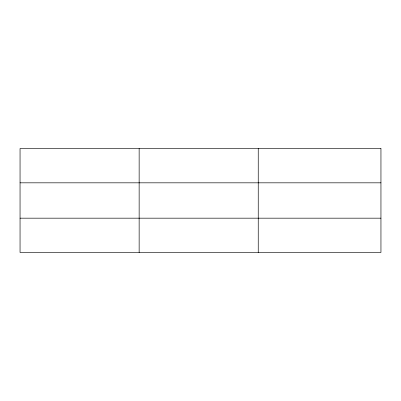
<?xml version="1.0" encoding="UTF-8"?>
<svg xmlns="http://www.w3.org/2000/svg" width="401" height="401" viewBox="0 0 401 401"><rect width="100%" height="100%" fill="white"/><g stroke="black" fill="none" stroke-linecap="round" stroke-linejoin="round"><path stroke-width="0.6" d="M139.147 252.49L139.147 148.51M258.244 252.49L258.244 148.51M20.05 182.826L380.95 182.826M20.05 218.174L380.95 218.174M380.95 148.51L380.95 252.49L20.05 252.49L20.05 148.51L380.95 148.51"/></g></svg>
